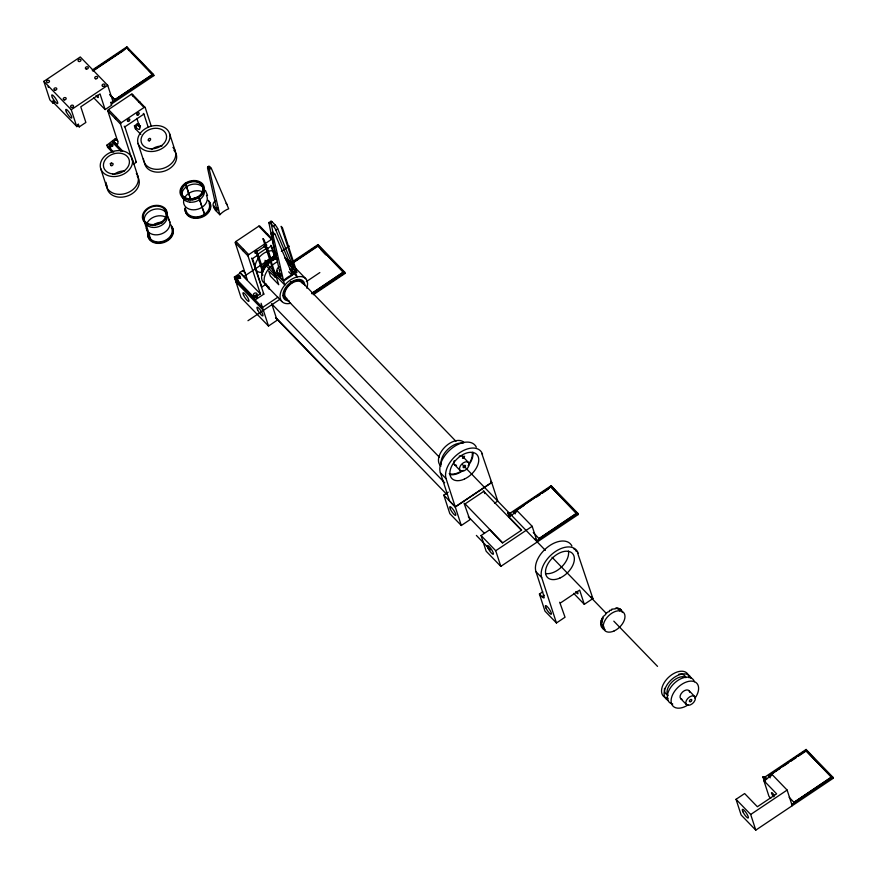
<?xml version="1.0" encoding="UTF-8"?>
<svg xmlns="http://www.w3.org/2000/svg" width="877" height="877" viewBox="0 0 877 877"><rect width="100%" height="100%" fill="white"/><g stroke="black" fill="none" stroke-linecap="round" stroke-linejoin="round"><path stroke-width="1.32" d="M52.719 101.546L53.42 100.23M78.174 124.26L76.946 126.606L52.543 101.611L53.048 103.157L54.33 102.302M217.047 209.439L216.301 210.02A1.798 1.524 -46.1 0 0 215.775 210.579M281.068 275.159L280.004 275.981A1.798 1.524 -46.1 0 0 279.511 276.518M112.168 152.039L107.586 147.303L106.895 145.165L115.358 138.632L116.312 139.618A11.544 2.609 56.2 0 0 117.978 141.164M53.048 103.157L49.857 99.868L43.85 81.364L80.289 56.95L107.707 85.31L113.21 102.258M92.26 70.039L126.858 46.865L153.497 74.435L153.881 75.608L111.083 104.264M92.469 70.774L126.617 47.895L152.313 74.622L114.744 99.781L109.998 94.869M93.675 70.215L126.617 47.895M93.126 70.884L123.821 50.329M76.77 126.661L71.256 109.713L107.707 85.31M114.744 99.781L152.313 74.622M112.563 101.842L153.497 74.435M77.713 125.334L79.237 126.902L85.869 122.462L80.783 106.808L100.033 93.905L105.119 109.57L111.752 105.119L110.875 102.423M116.312 139.618L113.506 141.504A11.544 2.609 56.2 0 0 117.573 140.978L107.805 110.908A1.151 0.702 -44 0 1 108.507 109.57L131.309 94.299A1.151 0.702 -44 0 1 132.471 94.387L145.22 107.575L151.151 125.828M132.624 161.28L120.544 124.096A1.151 0.702 -44 0 1 121.256 122.758L144.047 107.487A1.151 0.702 -44 0 1 145.22 107.575M133.644 164.065L136.363 162.245L124.852 126.847L143.916 114.076L143.28 113.418M140.835 134.4L135.343 128.711L134.422 125.86L137.218 123.986L140.002 126.858L137.218 123.986M137.24 124.063L139.004 123.657M134.422 125.86L135.376 126.858L138.182 124.972A11.544 2.609 56.2 0 0 139.838 126.518M107.586 147.303L108.671 146.569M109.768 145.845L111.39 144.749M113.561 143.302L114.646 142.567M135.343 128.711L136.428 127.987M135.376 126.858A11.544 2.609 56.2 0 0 139.432 126.332L140.484 125.63M215.402 200.822A5.481 4.177 -18 0 0 213.988 206.928L215.742 208.737L216.849 207.992M217.66 207.893L216.564 209.241L215.742 208.737M245.582 273.35L242.83 270.511L240.035 272.385L247.358 279.971L235.277 242.786A1.151 0.702 -44 0 1 235.979 241.449L258.781 226.178A1.151 0.702 -44 0 1 259.954 226.266L272.692 239.454A1.151 0.702 -44 0 0 271.53 239.366L248.728 254.637A1.151 0.702 -44 0 0 248.027 255.974L260.337 293.872L254.451 297.807L255.141 299.945L263.834 294.124L251.699 258.057M276.233 254.768L275.071 253.574L268.943 222.89L270.807 221.64A3.464 0.778 56.2 0 1 272.122 221.815L275.279 225.093A3.464 0.778 56.2 0 1 277.735 228.809L297.204 276.924L289.805 269.283M268.943 222.89A3.464 0.778 56.2 0 1 270.248 223.065L272.122 221.815M270.248 223.065L273.416 226.343L275.279 225.093M275.071 253.574A2.313 1.403 -44 0 1 273.668 256.248L265.073 262.004L266.356 265.95L284.839 285.069L283.556 281.133L292.151 275.367A2.313 1.403 -44 0 0 293.565 272.692L275.871 230.059L277.735 228.809M261.817 269.699L256.095 252.083L265.435 245.823L267.353 247.807L271.026 259.132M262.508 267.902L258.002 254.067L267.353 247.807M252.335 258.726L258.287 254.736M266.816 249.024L271.399 245.955L270.763 245.297M272.002 304.615L277.088 320.269L268.494 326.036L241.076 297.676L234.378 277.044L240.265 273.098L240.035 272.385M239.487 276.222L235.069 279.171L262.475 307.531L277.932 297.171M243.959 276.463L276.858 254.44A13.166 7.992 -44 0 0 259.022 257.553A13.166 7.992 -44 0 0 261.872 272.385M281.385 251.403L289.333 246.086M290.134 263.264L318.033 244.573L344.683 272.144L345.099 273.416L313.341 294.683M290.484 263.9L317.803 245.604L343.422 272.111L311.62 293.674M290.55 264.12L317.803 245.604M291.668 263.802L317.342 246.601M279.138 266.761A5.481 4.177 -18 0 0 277.724 272.868L279.478 274.676L280.596 273.931M266.17 284.115L261.774 287.064L252.521 258.594M281.407 273.832L280.245 275.192L279.478 274.676M295.428 271.442L293.565 272.692L290.09 269.107M247.972 320.708L280.541 298.904M306.369 281.605L319.842 272.572M311.554 293.455L343.422 272.111M312.925 293.4L344.683 272.144M313.1 293.981L343.839 273.394M464.097 503.343L469.897 519.743L461.302 525.498L449.824 513.626L443.817 495.121L448.235 492.161M476.321 447.16A22.517 13.681 -44 0 0 453.256 447.248A22.517 13.681 -44 0 0 440.364 472.769L449.495 500.877L455.229 506.818L491.679 482.405L481.824 453.552M461.302 525.498L455.284 506.994L491.734 482.58L497.741 501.085L494.518 503.245M464.81 504.078L484.06 491.186L484.838 493.598M508.748 515.654L507.871 512.957L510.206 513.122L551.129 485.715L577.779 513.275L578.195 514.558L500.822 566.378L486.154 551.216L481.067 535.551L489.673 529.796L502.411 542.984L521.662 530.092L508.923 516.904L517.518 511.148L532.175 526.31L537.261 541.975M550.899 486.746L513.396 512.113L550.899 486.746L576.584 513.462L539.026 538.621L533.26 532.514M514.13 512.058L524.336 505.218M536.812 496.864L540.21 494.584M542.479 493.071L548.147 489.267M500.822 566.378L495.735 550.723L532.175 526.31M576.518 513.253L539.026 538.621M577.779 513.275L536.845 540.692L535.255 539.037M559.701 602.247L565.04 617.222L556.446 622.977L544.979 611.116L539.421 594.036L542.742 591.811M539.421 594.036L541.975 596.667L544.178 595.187M560.425 602.992L579.664 590.1L584.29 604.33L592.896 598.574L577.428 552.466M765.84 779.631L763.034 776.726L765.161 776.879L806.095 749.462L832.733 777.033L833.15 778.316L755.777 830.135L741.12 814.963L736.033 799.309L744.628 793.553L757.377 806.741L776.627 793.849L763.878 780.662L772.473 774.906L787.129 790.067L792.216 805.722M805.853 750.493L768.362 775.871L805.853 750.493L831.549 777.219L793.981 802.378L789.168 797.259M769.085 775.816L780.42 768.219M782.69 766.695L788.368 762.902M790.626 761.379L796.305 757.585M798.574 756.062L806.511 750.745L806.095 749.462M755.777 830.135L750.69 814.481L787.129 790.067M831.473 777L793.981 802.378M791.799 804.439L832.733 777.033M138.215 124.183L140.123 126.025M111.017 102.258L113.067 102.412M290.627 281.977L291.624 283.359L290.364 282.098M129.138 50.011L126.858 46.865M131.988 52.96L146.262 67.726M149.123 70.686L153.881 75.608M331.78 259.636L318.45 245.856L318.033 244.573M337.481 265.545L345.099 273.416M557.257 492.896L551.129 485.715M563.922 499.791L572.484 508.649M575.334 511.609L578.195 514.558M806.511 750.745L814.119 758.627M820.784 765.511L833.15 778.316M317.869 245.823L343.488 272.33M550.964 486.954L576.584 513.462M805.919 750.712L831.549 777.219M321.059 249.835L325.74 254.834M207.619 167.77A1.151 0.702 -44 0 1 208.331 166.477A1.151 0.702 -44 0 1 209.482 166.52L211.401 168.494L228.689 208.803A16.51 10.031 -44 0 0 219.809 214.744L214.865 209.636L213.988 206.928M275.137 234.433L273.218 232.46A1.151 0.702 -44 0 0 272.078 232.416L273.986 234.4A1.151 0.702 -44 0 1 275.137 234.433L292.425 274.742A16.51 10.031 -44 0 0 283.545 280.684L278.612 275.575L277.724 272.868M208.331 166.477L210.25 168.461A1.151 0.702 -44 0 1 211.401 168.494M208.211 166.564L210.129 168.537A1.151 0.702 -44 0 0 209.406 169.831L219.809 214.744M209.406 169.831L207.498 167.847L216.553 208.638L218.461 210.612M273.153 235.77A1.151 0.702 -44 0 1 273.865 234.477L271.958 232.504A1.151 0.702 -44 0 0 271.234 233.786L273.153 235.77L283.545 280.684M573.843 548.75L574.567 549.495M575.641 550.603L576.353 551.348M131.309 94.299L144.047 107.487M258.781 226.178L271.53 239.366M289.816 262.223L305.755 278.711M620.401 609.274L621.037 609.932A13.045 7.926 -44 0 0 617.244 608.77L616.608 608.112M619.655 609.175L619.019 608.517L619.831 611.006M617.781 608.199L618.417 608.857M226.069 203.343L227.34 204.67M299.616 279.577L455.963 441.306M273.668 256.248L277.132 259.833M288.686 271.782L292.151 275.367M490.594 481.298L491.679 482.405M462.76 456.577L468.493 462.508A5.777 3.508 -44 0 1 464.306 470.708A5.777 3.508 -44 0 1 460.151 466.279A5.777 3.508 -44 0 1 468.493 462.508M689.037 690.659L694.77 696.59A5.777 3.508 -44 0 1 690.583 704.79A5.777 3.508 -44 0 1 686.428 700.361A5.777 3.508 -44 0 1 694.77 696.59M109.932 94.65L114.679 99.561M513.33 511.905L515.227 513.867M768.285 775.652L770.258 777.833M282.208 276.551L280.289 274.578L271.234 233.786M591.131 596.744L592.896 598.574M510.206 513.122L512.08 515.062M765.161 776.879L767.035 778.82M265.018 260.316L266.915 262.289M462.694 464.821L545.384 550.361M552.039 557.246L606.215 613.286M613.812 621.157L657.531 666.377M256.095 252.083L258.002 254.067M507.871 512.957L510.688 515.862M265.073 262.004L283.556 281.133M765.698 779.796L762.891 776.879L763.714 779.412L765.588 781.352M483.337 490.912L521.387 530.278M602.598 617.496L603.233 618.153A13.045 7.926 -44 0 0 601.414 623.076L603.354 629.017A13.045 7.926 -44 0 0 604.735 629.774L603.519 626.046M454.407 464.558L460.14 470.489M680.684 698.64L686.417 704.571M601.896 618.844L602.532 619.502M108.507 109.57L121.256 122.758M235.979 241.449L248.728 254.637M124.216 126.189L124.852 126.847M601.907 621.069L601.26 620.412L602.071 622.9M107.805 110.908L120.544 124.096M235.277 242.786L248.027 255.974M573.701 593.378L584.29 604.33M93.784 97.84L105.119 109.57M601.414 623.076L600.778 622.418L603.354 629.017M770.784 798.202L768.965 796.316L763.878 780.662M282.997 295.472L439.344 457.202M604.1 629.116L604.735 629.774M265.939 285.036L281.879 301.524M440.364 472.769L446.097 478.71L455.229 506.818M571.936 546.075A22.517 13.681 -44 0 0 548.87 546.163A22.517 13.681 -44 0 0 535.968 571.683L541.712 577.614L556.446 622.977M135.562 161.423L136.363 162.245M263.045 293.302L263.834 294.124M271.519 303.639L444.661 482.767M464.646 503.431L502.696 542.797M112.552 140.506L122.616 150.965M240.265 273.098L260.337 293.872M111.938 141.789L121.07 151.228M276.145 317.88L446.437 494.047M468.318 516.685L484.488 533.413M275.521 317.715L329.905 373.975M106.895 145.165L113.769 152.269M234.378 277.044L254.451 297.807M43.85 81.364L71.256 109.713M443.817 495.121L455.284 506.994M235.99 282.021L263.396 310.381M481.067 535.551L495.735 550.723M736.033 799.309L750.69 814.481M476.375 535.419L490.396 549.923M209.482 166.52L210.48 168.779M205.393 190.331L207.564 195.505M167.518 215.303L165.106 208.463L164.361 208.967L166.893 216.148M167.924 216.378L168.494 217.902M200.636 202.993L204.451 214.317M168.812 218.768L169.425 220.544M200.723 202.324L198.969 198.136M150.559 238.993L145.297 221.728L144.552 222.232L149.814 239.498M199.813 200.669L204.955 214.843M200.164 200.723L198.86 197.785M190.397 199.485L190.166 198.816M190.748 199.561L190.013 198.355M190.452 198.651L189.87 197.906M190.298 198.202L185.321 183.194L188.127 191.23M190.145 197.753L187.733 191.098M535.968 571.683L544.003 596.404A5.777 1.305 56.2 0 1 541.975 596.667M271.399 245.955L275.093 257.334M271.212 246.075L274.994 257.728M268.636 286.779L269.447 289.289L267.54 287.316L266.718 284.795M261.094 303.256L268.494 326.036M242.83 270.511L243.148 271.486M169.579 133.688A16.51 12.574 -18 0 1 148.991 151.403A16.51 12.574 -18 0 1 142.83 130.52A16.51 12.574 -18 0 1 169.579 133.688L175.356 151.48M143.916 114.076L148.235 127.351M132.471 94.387L133.063 96.207M136.856 118.384L139.432 126.332M138.018 143.389L143.806 161.182M132.197 158.726A16.51 12.574 -18 0 1 111.609 176.441A16.51 12.574 -18 0 1 105.448 155.547A16.51 12.574 -18 0 1 132.197 158.726L137.985 176.507M115.358 138.632L115.764 139.881M100.647 168.417L106.424 186.209M78.349 124.194L79.237 126.902M169.71 221.432L169.995 222.33M199.342 198.235L198.575 196.908L199.287 198.059M170.598 224.238L170.796 224.907M270.807 221.64L273.109 233.139M214.448 208.353A5.481 4.177 -18 0 1 213.539 205.711M215.874 208.869A5.415 3.464 6.4 0 1 213.791 205.635M111.247 162.662A1.447 0.976 -46 0 1 111.028 163.089M110.403 163.692A1.447 0.976 -46 0 1 110.074 163.856M136.33 173.295A16.51 12.574 -18 0 1 125.619 193.466A16.51 12.574 -18 0 1 106.084 182.372M137.25 176.145A16.51 12.574 -18 0 1 126.54 196.316A16.51 12.574 -18 0 1 107.005 185.211M114.12 174.315A13.276 10.107 -18 0 1 124.622 170.916M110.765 165.446A1.436 0.998 -46.7 0 1 111.785 163.396A1.436 0.998 -46.7 0 1 113.045 164.47A1.436 0.998 -46.7 0 1 111.094 165.72M278.722 276.65A5.481 4.177 -18 0 1 278.228 274.282A5.481 4.177 -18 0 1 277.483 270.752M171.168 226.069A13.045 9.932 -18 0 1 164.109 242.447A13.045 9.932 -18 0 1 147.84 234.334M154.385 225.082A13.045 9.932 -18 0 1 162.081 222.879M171.541 226.058A13.045 9.932 -18 0 1 162.42 242.173A13.045 9.932 -18 0 1 147.818 232.164M153.168 224.972A13.045 9.932 -18 0 1 162.749 222.155M171.388 227.472A12.125 9.23 -18 0 1 162.76 241.35A12.125 9.23 -18 0 1 148.498 234.137M154.396 225.049A12.125 9.23 -18 0 1 161.741 222.89M168.724 219.787A12.125 9.23 -18 0 1 161.719 233.808A12.125 9.23 -18 0 1 146.36 228.415M146.821 223.701A12.125 9.23 -18 0 1 166.224 217.419M115.446 118.823A1.151 0.702 -44 0 1 116.148 117.485M138.95 102.214A1.151 0.702 -44 0 1 140.123 102.302M110.743 148.706A1.853 1.403 -18 0 1 109.987 147.928M110.162 146.908A1.853 1.403 -18 0 1 112.771 146.064M242.929 250.701A1.151 0.702 -44 0 1 243.631 249.364M266.433 234.093A1.151 0.702 -44 0 1 267.595 234.181M257.432 297.15A1.853 1.403 -18 0 1 256.336 297.895M254.779 297.796A1.853 1.403 -18 0 1 254.122 296.799M254.44 295.933A1.853 1.403 -18 0 1 257.432 295.538M238.215 280.585A1.853 1.403 -18 0 1 237.47 279.807M237.426 279.379A1.853 1.403 -18 0 1 240.726 278.261M260.107 293.159A1.151 0.702 -44 0 1 259.406 294.497M209.022 202.982A12.125 9.23 -18 0 1 200.219 216.29A12.125 9.23 -18 0 1 185.935 209.844M192.523 199.605A12.125 9.23 -18 0 1 197.522 198.005M209.033 201.578A13.045 9.932 -18 0 1 200.153 217.814A13.045 9.932 -18 0 1 185.42 207.838M192.819 199.496A13.045 9.932 -18 0 1 197.731 197.994M206.446 195.33A12.125 9.23 -18 0 1 195.768 209.658A12.125 9.23 -18 0 1 184.203 198.673A12.125 9.23 -18 0 1 202.971 192.019M208.309 200.318A13.045 9.932 -18 0 1 201.008 216.783A13.045 9.932 -18 0 1 185.014 208.189M191.526 199.331A13.045 9.932 -18 0 1 198.816 197.15M773.777 796.831A2.949 0.669 56.2 0 1 771.661 793.575A2.949 0.669 56.2 0 1 772.231 792.852A2.949 0.669 56.2 0 1 774.49 795.921M172.944 147.38A16.51 12.574 -18 0 1 164.503 167.924A16.51 12.574 -18 0 1 143.411 158.66M173.865 150.23A16.51 12.574 -18 0 1 165.424 170.763A16.51 12.574 -18 0 1 144.332 161.511M151.458 149.539A13.045 9.932 -18 0 1 161.949 146.053M97.5 95.264A2.949 0.669 56.2 0 1 98.169 97.566A2.949 0.669 56.2 0 1 96.031 95.429M48.695 87.448A1.502 1.14 -18 0 1 48.191 86.395M622.308 612.497A13.045 7.926 -44 0 0 615.49 608.178C616.564 609.351 612.65 608.704 611.532 609.329C612.519 611.499 608.649 608.945 609.405 611.554C606.478 611.576 605.744 615.501 603.343 616.312A13.045 7.926 -44 0 0 604.692 629.302M286.176 260.272A16.51 10.031 -44 0 1 291.241 264.679M268.505 286.691A16.51 10.031 -44 0 1 264.931 275.444A16.51 10.031 -44 0 1 277.066 261.993M284.707 257.937A16.51 10.031 -44 0 1 288.697 262.048M265.961 284.049A16.51 10.031 -44 0 1 262.892 271.497A16.51 10.031 -44 0 1 277.176 258.233M290.616 303.267A16.51 10.031 -44 0 1 280.541 292.94A16.51 10.031 -44 0 1 297.917 276.77A16.51 10.031 -44 0 1 306.807 288.193M289.191 300.811A13.045 7.926 -44 0 1 283.435 291.964A13.045 7.926 -44 0 1 295.659 279.916A13.045 7.926 -44 0 1 304.692 285.529M286.943 298.498A10.973 6.665 -44 0 1 289.224 285.288A10.973 6.665 -44 0 1 302.455 283.589M287.809 299.704A11.894 7.224 -44 0 1 288.697 284.948A11.894 7.224 -44 0 1 303.585 284.323M276.693 257.18A12.026 7.312 -44 0 0 264.492 263.955A12.026 7.312 -44 0 0 262.804 275.345A12.125 7.367 -44 0 1 265.314 264.284A12.125 7.367 -44 0 1 276.737 257.75M263.034 271.892A12.026 7.312 -44 0 1 276.288 258.781M446.097 478.71A22.517 13.681 -44 0 1 459.811 452.62A22.517 13.681 -44 0 1 482.536 454.297M441.153 464.613A16.51 10.031 -44 0 1 447.698 449.484A16.51 10.031 -44 0 1 463.045 443.247M472.188 452.565A16.51 10.031 -44 0 1 468.658 464.185M461.894 470.741A16.51 10.031 -44 0 1 449.21 473.624M440.999 466.038A16.51 10.031 -44 0 1 444.771 447.215A16.51 10.031 -44 0 1 464.141 442.567M464.602 456.193A13.045 7.926 -44 0 1 463.44 458.397M459.23 456.106A5.777 3.508 -44 0 1 463.385 458.134M456.533 465.303A5.777 3.508 -44 0 1 454.231 460.754M463.473 456.237A11.544 7.016 -44 0 1 462.442 458.189M472.856 452.17A17.321 10.524 -44 0 1 468.099 465.742M463.297 470.357A17.321 10.524 -44 0 1 449.89 474.589M668.471 700.46A16.51 10.031 -44 0 1 670.861 680.201A16.51 10.031 -44 0 1 691.208 678.447M668.186 698.278A16.51 10.031 -44 0 1 668.175 677.691A16.51 10.031 -44 0 1 689.037 677.811M667.934 695.812A13.045 7.926 -44 0 1 671.957 682.076A13.045 7.926 -44 0 1 686.022 677.417M678.886 674.161A13.045 7.926 -44 0 1 685.858 677.68M667.89 695.077A13.045 7.926 -44 0 1 664.514 688.368M672.747 704.056A16.51 10.031 -44 0 1 673.448 684.093A16.51 10.031 -44 0 1 694.398 681.747M688.16 704.823A16.51 10.031 -44 0 1 671.146 699.813A16.51 10.031 -44 0 1 690.451 681.122A16.51 10.031 -44 0 1 694.935 698.267M681.955 699.32A5.777 3.508 -44 0 1 682.58 691.975A5.777 3.508 -44 0 1 689.662 692.216M568.46 551.085A17.321 10.524 -44 0 1 561.598 566.948A17.321 10.524 -44 0 1 545.494 573.492M541.712 577.614A22.517 13.681 -44 0 1 555.415 551.534A22.517 13.681 -44 0 1 578.151 553.201M577.132 591.427A2.949 0.669 56.2 0 1 577.811 593.751A2.949 0.669 56.2 0 1 575.685 591.646M279.61 274.808A5.415 3.464 6.4 0 1 277.549 272.319M273.416 226.343A3.464 0.778 56.2 0 1 275.871 230.059M280.223 269.995A1.907 1.447 -18 0 1 280.114 269.743M275.466 277.417L268.713 271.026L270.335 276.014L278.743 284.718L264.174 239.881L262.903 238.566L275.455 277.494M293.696 265.216L286.932 258.825L288.555 263.802L296.963 272.506L282.405 227.68L281.122 226.354L293.696 265.216M112.552 173.92A13.276 10.107 -18 0 0 129.116 159.669A13.276 10.107 -18 0 0 107.597 157.126A13.276 10.107 -18 0 0 112.552 173.92M152.543 227.395A11.774 8.967 -18 0 0 166.948 214.558A11.774 8.967 -18 0 0 147.753 212.618A11.774 8.967 -18 0 0 152.543 227.395M151.611 224.556A11.774 8.967 -18 0 0 166.027 211.719A11.774 8.967 -18 0 0 146.832 209.778A11.774 8.967 -18 0 0 151.611 224.556M151.129 225.257A12.695 9.669 -18 0 0 166.97 211.62A12.695 9.669 -18 0 0 146.393 209.186A12.695 9.669 -18 0 0 151.129 225.257M137.952 115.04A1.502 0.91 -44 0 0 139.048 112.914A1.502 0.91 -44 0 0 136.878 113.889A1.502 0.91 -44 0 0 137.952 115.04M128.612 121.3A1.502 0.91 -44 0 0 129.697 119.173A1.502 0.91 -44 0 0 127.538 120.149A1.502 0.91 -44 0 0 128.612 121.3M110.524 146.689A1.853 1.403 -18 0 0 112.826 144.705A1.853 1.403 -18 0 0 109.833 144.354A1.853 1.403 -18 0 0 110.524 146.689M265.446 246.919A1.502 0.91 -44 0 0 266.52 244.782A1.502 0.91 -44 0 0 264.35 245.779A1.502 0.91 -44 0 0 265.446 246.919M256.095 253.179A1.502 0.91 -44 0 0 257.18 251.041A1.502 0.91 -44 0 0 255.01 252.039A1.502 0.91 -44 0 0 256.095 253.179M254.703 295.845A1.853 1.403 -18 0 0 257.005 293.861A1.853 1.403 -18 0 0 254.012 293.51A1.853 1.403 -18 0 0 254.703 295.845M238.007 278.568A1.853 1.403 -18 0 0 240.309 276.584A1.853 1.403 -18 0 0 237.316 276.233A1.853 1.403 -18 0 0 238.007 278.568M243.598 295.319A5.196 1.173 56.2 0 0 248.805 301.392A5.196 1.173 56.2 0 0 245.461 294.453A5.196 1.173 56.2 0 0 243.598 295.319M257.619 309.822A5.196 1.173 56.2 0 0 262.837 315.895A5.196 1.173 56.2 0 0 259.482 308.956A5.196 1.173 56.2 0 0 257.619 309.822M189.213 198.882A10.973 8.353 -18 0 0 202.642 186.933A10.973 8.353 -18 0 0 184.762 185.124A10.973 8.353 -18 0 0 189.213 198.882M189.059 199.342A11.544 8.792 -18 0 0 203.19 186.757A11.544 8.792 -18 0 0 184.367 184.85A11.544 8.792 -18 0 0 189.059 199.342M189.98 202.181A11.544 8.792 -18 0 0 204.111 189.596A11.544 8.792 -18 0 0 185.288 187.689A11.544 8.792 -18 0 0 189.98 202.181M188.577 200.044A12.464 9.494 -18 0 0 204.122 186.658A12.464 9.494 -18 0 0 183.918 184.269A12.464 9.494 -18 0 0 188.577 200.044M487.941 547.993A5.196 1.173 56.2 0 0 493.192 554.286A5.196 1.173 56.2 0 0 490.057 547.511A5.196 1.173 56.2 0 0 487.941 547.993M450.329 509.088A5.196 1.173 56.2 0 0 455.591 515.38A5.196 1.173 56.2 0 0 452.444 508.605A5.196 1.173 56.2 0 0 450.329 509.088M742.896 811.74A5.196 1.173 56.2 0 0 748.147 818.033A5.196 1.173 56.2 0 0 745.011 811.258A5.196 1.173 56.2 0 0 742.896 811.74M150 148.706A13.045 9.932 -18 0 0 166.268 134.707A13.045 9.932 -18 0 0 145.133 132.197A13.045 9.932 -18 0 0 150 148.706M149.474 140.78A1.436 0.998 -46.6 0 0 150.416 138.632A1.436 0.998 -46.6 0 0 148.29 139.531A1.436 0.998 -46.6 0 0 149.474 140.78M52.379 97.5A5.196 1.173 56.2 0 0 57.586 103.574A5.196 1.173 56.2 0 0 54.242 96.634A5.196 1.173 56.2 0 0 52.379 97.5M66.4 112.015A5.196 1.173 56.2 0 0 71.618 118.077A5.196 1.173 56.2 0 0 68.263 111.138A5.196 1.173 56.2 0 0 66.4 112.015M47.577 82.624A1.502 1.14 -18 0 0 49.452 81.013A1.502 1.14 -18 0 0 47.018 80.717A1.502 1.14 -18 0 0 47.577 82.624M54.911 90.199A1.502 1.14 -18 0 0 56.775 88.588A1.502 1.14 -18 0 0 54.352 88.303A1.502 1.14 -18 0 0 54.911 90.199M64.273 99.89A1.502 1.14 -18 0 0 66.148 98.29A1.502 1.14 -18 0 0 63.714 97.994A1.502 1.14 -18 0 0 64.273 99.89M71.607 107.476A1.502 1.14 -18 0 0 73.482 105.865A1.502 1.14 -18 0 0 71.048 105.58A1.502 1.14 -18 0 0 71.607 107.476M79.073 61.533A1.502 1.14 -18 0 0 80.936 59.921A1.502 1.14 -18 0 0 78.513 59.625A1.502 1.14 -18 0 0 79.073 61.533M86.395 69.108A1.502 1.14 -18 0 0 88.27 67.496A1.502 1.14 -18 0 0 85.836 67.211A1.502 1.14 -18 0 0 86.395 69.108M95.768 78.809A1.502 1.14 -18 0 0 97.643 77.198A1.502 1.14 -18 0 0 95.209 76.902A1.502 1.14 -18 0 0 95.768 78.809M103.102 86.384A1.502 1.14 -18 0 0 104.966 84.773A1.502 1.14 -18 0 0 102.543 84.488A1.502 1.14 -18 0 0 103.102 86.384M614.086 630.969A13.045 7.926 -44 0 0 623.536 612.442A13.045 7.926 -44 0 0 604.702 620.949A13.045 7.926 -44 0 0 614.086 630.969M464.382 479.083A17.321 10.524 -44 0 0 476.792 454.483A17.321 10.524 -44 0 0 451.787 465.928A17.321 10.524 -44 0 0 464.382 479.083M464.317 467.551A1.447 0.877 -44 0 0 465.358 465.501A1.447 0.877 -44 0 0 463.275 466.443A1.447 0.877 -44 0 0 464.317 467.551M690.594 701.633A1.447 0.877 -44 0 0 691.635 699.583A1.447 0.877 -44 0 0 689.552 700.526A1.447 0.877 -44 0 0 690.594 701.633M559.899 578.042A17.321 10.524 -44 0 0 572.451 553.442A17.321 10.524 -44 0 0 547.434 564.744A17.321 10.524 -44 0 0 559.899 578.042M545.943 607.991A5.196 1.173 56.2 0 0 551.194 614.284A5.196 1.173 56.2 0 0 548.059 607.509A5.196 1.173 56.2 0 0 545.943 607.991"/></g></svg>
